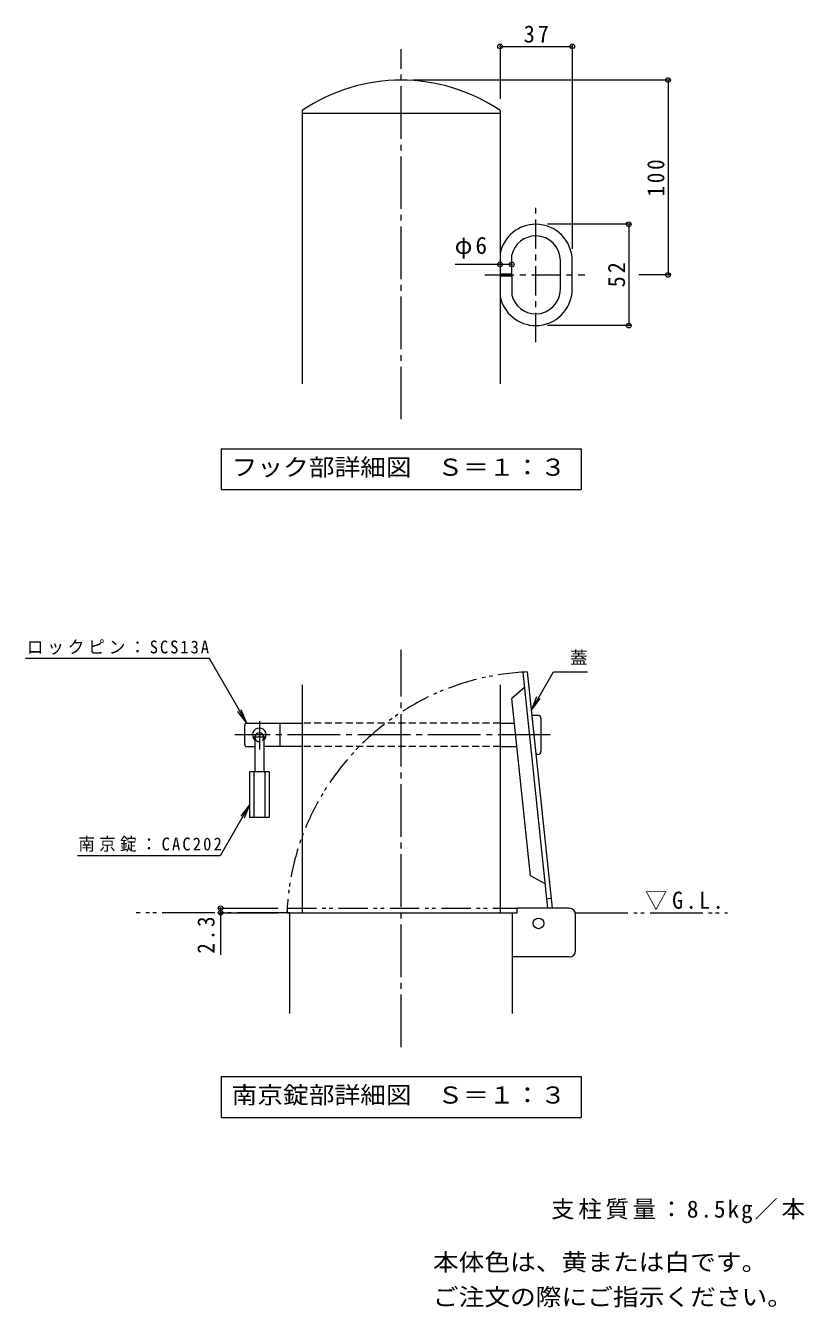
# Model space of a CAD drawing. Units: millimetres on the paper, enlarged 10 times, with parts at other scales. Extents: x -1695 to 1828, y -1371 to 1082.
# Drawn here: x 496 to 1828, y -1112 to 1082 of the extents above; entities that cross this region are included whole.
import ezdxf
from ezdxf.enums import TextEntityAlignment as Align

# ---------------------------------------------------------------- set-up
doc = ezdxf.new("R2010")
doc.units = ezdxf.units.MM
doc.header["$LTSCALE"] = 10
doc.header["$PDMODE"] = 32
doc.header["$PDSIZE"] = 8
for name, pattern in [('CHAIN1', [8, 5, -1, 1, -1]), ('CHAIN2', [12, 9, -1, 1, -1]), ('DASHED1', [1.8, 1.2, -0.6]), ('DOUBLE_CHAIN1', [8.8, 5, -1, 0.6, -0.6, 0.6, -1]), ('DOUBLE_CHAIN2', [12.8, 9, -1, 0.6, -0.6, 0.6, -1])]:
    doc.linetypes.add(name, pattern=pattern)
for name, color, linetype, lineweight in [('3-0', 7, 'CHAIN2', 9), ('3-1', 4, 'Continuous', 9), ('3-2', 3, 'Continuous', 9), ('3-3', 4, 'Continuous', 9), ('3-4', 7, 'Continuous', 9), ('3-5', 7, 'Continuous', 9), ('3-6', 6, 'DOUBLE_CHAIN2', 5), ('3-A', 7, 'CHAIN1', 9), ('C-5', 7, 'Continuous', 9)]:
    doc.layers.add(name, color=color, linetype=linetype, lineweight=lineweight)
doc.styles.add('ＭＳ ゴシック', font='')
doc.styles.get('ＭＳ ゴシック').set_extended_font_data('MS Gothic')

msp = doc.modelspace()

# ---------------------------------------------------------------- linework, layer by layer
at = {"layer": '3-0'}
for p, q in [((1138.35, 407.91), (1138.35, 1041.31)), ((1138.35, -666.48), (1138.35, 13.19)), ((1394.17, -132.05), (854.17, -132.05))]:
    msp.add_line(p, q, dxfattribs=at)
at = {"layer": '3-1'}
for p, q in [((1354.26, -24.31), (1346.64, -25.11)), ((1346.64, -25.11), (1389.05, -428.68)), ((1354.26, -24.31), (1396.76, -428.68)), ((1349.36, -50.98), (1327.86, -69.67)), ((1395.03, -412.18), (1387.4, -412.98))]:
    msp.add_line(p, q, dxfattribs=at)
at = {"layer": '3-1', "linetype": 'DOUBLE_CHAIN1'}
for p, q in [((943.35, -428.68), (943.35, -436.34)), ((943.35, -428.68), (1336.68, -428.68)), ((943.35, -436.34), (1336.68, -436.34))]:
    msp.add_line(p, q, dxfattribs=at)
at = {"layer": '3-1', "color": 2}
for p, q in [((947.85, -608.92), (947.85, -436.34)), ((1328.85, -608.92), (1328.85, -436.34)), ((1336.68, -436.34), (1336.68, -428.68)), ((1426.02, -428.68), (1336.68, -428.68)), ((1436.68, -501.43), (1436.68, -439.34)), ((1426.11, -512.01), (1328.85, -512.01))]:
    msp.add_line(p, q, dxfattribs=at)
at = {"layer": '3-1'}
msp.add_lwpolyline([(1384.68, -387.11), (1359.77, -373.3), (1327.86, -69.67)], dxfattribs=at)
at = {"layer": '3-1', "color": 2}
msp.add_lwpolyline([(947.85, -436.34), (1328.85, -436.34), (1336.68, -436.34)], dxfattribs=at)
at = {"layer": '3-1'}
msp.add_circle((1373.35, -454.68), 9.17, dxfattribs=at)
at = {"layer": '3-1', "linetype": 'DOUBLE_CHAIN1'}
msp.add_arc((1373.35, -454.68), 430.79, 92.53982, 177.53285, dxfattribs=at)
at = {"layer": '3-1', "color": 2}
for centre, start, end in [((1426.02, -439.34), 0, 90), ((1426.02, -501.34), 270.47024, 359.52976)]:
    msp.add_arc(centre, 10.67, start, end, dxfattribs=at)
at = {"layer": '3-2'}
for p, q in [((969.02, 936.17), (969.02, 468.36)), ((969.02, 931.7), (1307.68, 931.7)), ((1307.68, 936.17), (1307.68, 468.36)), ((1327.68, 656.69), (1327.68, 689.5)), ((1411.02, 630.64), (1411.02, 679.42)), ((1431.02, 630.64), (1431.02, 679.42)), ((1307.68, 656.69), (1327.68, 656.69)), ((1307.68, 653.36), (1327.68, 653.36)), ((1327.68, 653.36), (1327.68, 620.55)), ((1368.74, 588.36), (1368.74, 588.39)), ((969.02, -46.65), (969.02, -436.34)), ((1307.68, -46.65), (1307.68, -436.34))]:
    msp.add_line(p, q, dxfattribs=at)
for centre, radius, start, end in [((1138.36, 687.56), 300.8, 55.74055, 124.25945), ((1368.74, 679.42), 62.28, 90, 168.64031), ((1368.74, 679.42), 62.28, 0, 90), ((1368.74, 679.42), 42.28, 90, 166.20197), ((1368.74, 679.42), 42.28, 0, 90), ((1368.74, 630.64), 62.28, 191.35969, 270), ((1368.74, 630.64), 42.28, 193.79803, 270), ((1368.74, 630.64), 42.28, 270, 0), ((1368.74, 630.64), 62.28, 270, 0)]:
    msp.add_arc(centre, radius, start, end, dxfattribs=at)
at = {"layer": '3-3', "color": 6, "linetype": 'CHAIN1', "lineweight": 5}
for p, q in [((895.84, -108.43), (895.84, -157.15)), ((905.43, -136.22), (885.95, -136.22))]:
    msp.add_line(p, q, dxfattribs=at)
at = {"layer": '3-3'}
for p, q in [((1372.5, -98.72), (1362.08, -98.72)), ((1377.5, -103.72), (1377.5, -160.39)), ((870.84, -148.72), (870.84, -115.39)), ((874.17, -112.05), (969.02, -112.05)), ((930.84, -112.05), (930.84, -152.05)), ((1307.68, -112.05), (1332.31, -112.05)), ((874.17, -152.05), (888.34, -152.05)), ((969.02, -152.05), (903.34, -152.05)), ((1307.68, -152.05), (1336.52, -152.05)), ((1372.5, -165.39), (1369.09, -165.39))]:
    msp.add_line(p, q, dxfattribs=at)
at = {"layer": '3-3', "linetype": 'DASHED1'}
for p, q in [((1307.68, -112.05), (969.02, -112.05)), ((1307.68, -152.05), (969.02, -152.05))]:
    msp.add_line(p, q, dxfattribs=at)
at = {"layer": '3-3', "color": 6, "lineweight": 5}
for p, q in [((888.34, -136.22), (888.34, -195.39)), ((903.34, -136.22), (903.34, -195.39)), ((879.17, -195.39), (879.17, -273.72)), ((912.5, -195.39), (879.17, -195.39)), ((886.67, -195.39), (886.67, -273.72)), ((905, -195.39), (905, -273.72)), ((912.5, -195.39), (912.5, -273.72)), ((912.5, -273.72), (879.17, -273.72))]:
    msp.add_line(p, q, dxfattribs=at)
at = {"layer": '3-3'}
for centre, radius, start, end in [((1372.5, -103.72), 5, 0, 90), ((874.17, -115.39), 3.33, 90, 180), ((895.84, -132.05), 11.67, 310.00481, 229.99519), ((874.17, -148.72), 3.33, 180, 270), ((1372.5, -160.39), 5, 270, 0)]:
    msp.add_arc(centre, radius, start, end, dxfattribs=at)
at = {"layer": '3-3', "color": 6, "lineweight": 5}
msp.add_arc((895.84, -136.22), 7.5, 0, 180, dxfattribs=at)
at = {"layer": '3-3', "color": 6, "linetype": 'DASHED1', "lineweight": 5}
msp.add_arc((895.84, -136.22), 7.5, 180, 0, dxfattribs=at)
at = {"layer": '3-4'}
for p, q in [((1307.69, 1049.16), (1307.69, 956.17)), ((1307.69, 1046.16), (1431.02, 1046.16)), ((1431.02, 1049.16), (1431.02, 699.42)), ((1598.06, 988.36), (1158.35, 988.36)), ((1595.06, 988.36), (1595.06, 655.03)), ((1530.81, 741.69), (1388.74, 741.69)), ((1527.81, 741.69), (1527.81, 568.36)), ((1307.68, 673.02), (1230.97, 673.02)), ((1327.68, 673.02), (1307.68, 673.02)), ((1598.06, 655.03), (1545.06, 655.03)), ((1530.81, 568.36), (1388.74, 568.36)), ((826.6, -428.68), (927.85, -428.68)), ((826.6, -436.34), (927.9, -436.34)), ((829.6, -428.68), (829.6, -508.41))]:
    msp.add_line(p, q, dxfattribs=at)
for p in [(1307.69, 1046.16), (1431.02, 1046.16), (1595.06, 988.36), (1527.81, 741.69), (1307.68, 673.02), (1327.68, 673.02), (1595.06, 655.03), (1527.81, 568.36), (829.6, -428.68), (829.6, -436.34)]:
    msp.add_point(p, dxfattribs=at)
at = {"layer": '3-5'}
for p, q in [((830.35, 357.55), (1446.35, 357.55)), ((830.35, 357.55), (830.35, 287.55)), ((1446.35, 357.55), (1446.35, 287.55)), ((830.35, 287.55), (1446.35, 287.55)), ((810.4, -1.59), (496.02, -1.59)), ((874.17, -112.05), (810.4, -1.59)), ((1361.14, -89.78), (1399.06, -24.11)), ((1399.06, -24.11), (1457.42, -24.11)), ((1361.14, -89.78), (1370.71, -66.68)), ((1361.14, -89.78), (1376.36, -69.95)), ((874.17, -112.05), (858.95, -92.22)), ((874.17, -112.05), (864.6, -88.96)), ((879.17, -251.61), (828.61, -339.07)), ((879.17, -251.61), (863.95, -271.44)), ((879.17, -251.61), (869.6, -274.7)), ((828.61, -339.07), (585.01, -339.07)), ((830.35, -716.84), (1446.35, -716.84)), ((830.35, -716.84), (830.35, -786.84)), ((1446.35, -716.84), (1446.35, -786.84)), ((830.35, -786.84), (1446.35, -786.84))]:
    msp.add_line(p, q, dxfattribs=at)
at = {"layer": '3-6'}
for p, q in [((947.85, -436.34), (685.11, -436.34)), ((1436.25, -436.34), (1696.87, -436.34))]:
    msp.add_line(p, q, dxfattribs=at)
at = {"layer": '3-A'}
for p, q in [((1368.74, 539.96), (1368.74, 770.1)), ((1281.45, 655.03), (1452.49, 655.03))]:
    msp.add_line(p, q, dxfattribs=at)

# ---------------------------------------------------------------- texts
at = {"layer": '3-4', "color": 2, "char_height": 29.33, "attachment_point": 7, "style": 'ＭＳ ゴシック'}
for s, insert in [('\\T1.27;\\W0.95;37', (1348.1, 1052.16)), ('\\T1.17;φ6', (1229.96, 683.02))]:
    msp.add_mtext(s, dxfattribs=dict(at, insert=insert))
at = {"layer": '3-4', "color": 2, "char_height": 29.33, "attachment_point": 7, "rotation": 90, "style": 'ＭＳ ゴシック'}
for s, insert in [('\\T1.27;\\W0.9;100', (1589.06, 789.19)), ('\\T1.27;\\W0.95;52', (1521.81, 633.78)), ('\\T1.27;\\W0.9;2.3', (819.6, -506.45))]:
    msp.add_mtext(s, dxfattribs=dict(at, insert=insert))
at = {"layer": '3-5', "color": 2, "style": 'ＭＳ ゴシック', "width": 1.1}
for s, p in [('フック部詳細図\u3000Ｓ＝１：３', (848.35, 302.55)), ('南京錠部詳細図\u3000Ｓ＝１：３', (848.35, -771.84))]:
    msp.add_text(s, height=29.33, dxfattribs=at).set_placement(p, align=Align.BOTTOM_LEFT)
at = {"layer": '3-5', "style": 'ＭＳ ゴシック'}
msp.add_text('蓋', height=21.99, dxfattribs=at).set_placement((1427.42, -17.44), align=Align.BOTTOM_LEFT)
at = {"layer": '3-5', "char_height": 21.99, "attachment_point": 7, "style": 'ＭＳ ゴシック'}
for s, insert in [('\\T1.23;\\W0.95;ロックピン：SCS13A', (497.9, 5.07)), ('\\T1.25;\\W0.95;南京錠：CAC202', (586.11, -332.41))]:
    msp.add_mtext(s, dxfattribs=dict(at, insert=insert))
at = {"layer": '3-5', "color": 2, "insert": (1555.5, -432.26), "char_height": 29.33, "attachment_point": 7, "style": 'ＭＳ ゴシック'}
msp.add_mtext('\\T1.22;\\W0.95;▽G.L.', dxfattribs=at)
at = {"layer": 'C-5', "color": 2, "style": 'ＭＳ ゴシック', "width": 1.1}
for s, p in [('本体色は、黄または白です。', (1192.64, -1057.84)), ('ご注文の際にご指示ください。', (1192.64, -1117.31))]:
    msp.add_text(s, height=29.33, dxfattribs=at).set_placement(p, align=Align.BOTTOM_LEFT)
at = {"layer": 'C-5', "color": 2, "insert": (1395.14, -967.84), "char_height": 29.33, "attachment_point": 7, "style": 'ＭＳ ゴシック'}
msp.add_mtext('\\T1.16;支柱質量：8.5kg／本', dxfattribs=at)

doc.saveas('drawing.dxf')
